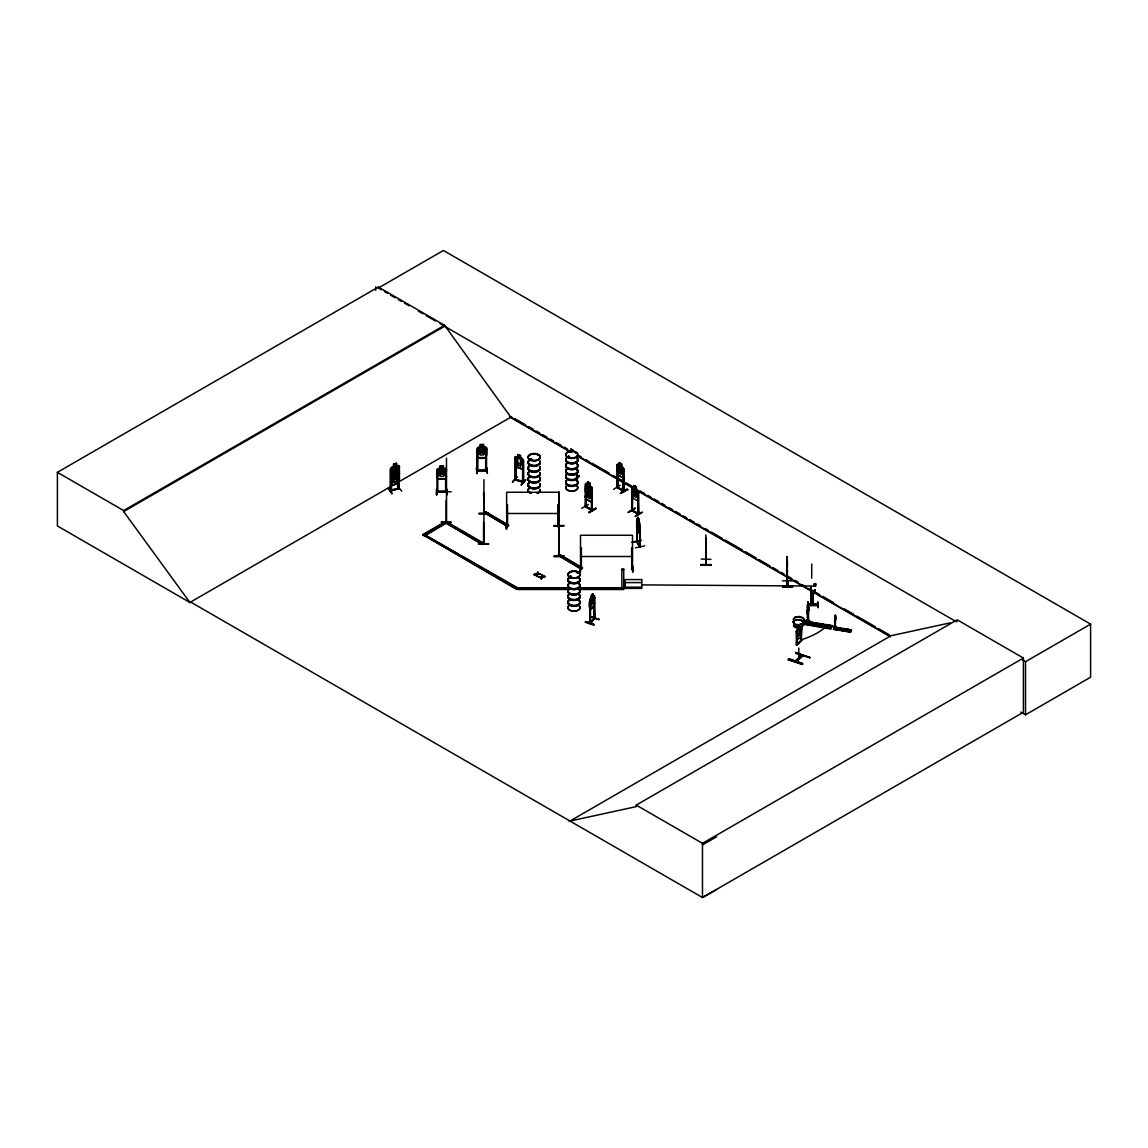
<?xml version="1.0" encoding="UTF-8"?>
<svg xmlns="http://www.w3.org/2000/svg" width="1148" height="1148" viewBox="0 0 1148 1148"><rect width="100%" height="100%" fill="white"/><g stroke="black" fill="none" stroke-linecap="round" stroke-linejoin="round"><path stroke-width="1.5" d="M558.818 543.262L558.818 491.99L558.818 555.661M787.198 569.107L787.255 567.672M787.327 563.596L787.313 560.037M787.169 565.017L787.255 572.723L787.385 570.685M787.284 565.376L787.385 562.649M807.618 623.264L807.216 613.362A3.257 0.775 -79.9 0 1 807.216 609.602A3.257 0.775 -79.9 0 1 808.579 607.062A3.257 0.775 -79.9 0 1 808.579 610.822L808.579 621.47L807.417 623.221L808.379 621.427M834.653 621.484L835.012 628.257L835.758 617.638M807.833 620.652L807.403 620.465M834.409 627.583L834.409 626.033L833.936 626.636L835.113 626.88M806.327 620.738L806.714 619.733L806.283 622.876L806.714 619.733M806.083 620.365L807.848 620.738M835.07 626.679L834.237 626.851M834.194 626.435L836.304 626.492L834.252 626.004L834.252 627.554M834.725 621.197L834.596 620.264M834.696 620.781L835.342 615.256M835.844 618.37L835.758 619.403M833.979 626.449L834.883 626.837M590.129 623.278L590.187 601.523L590.043 623.364L594.894 618.514L593.889 595.181C587.532 596.386 587.618 616.82 593.961 605.685L594.492 602.643L593.99 605.742M834.008 626.664L834.108 628.128M835.026 616.49L835.256 615.443M398.399 488.345L398.614 489.12L398.356 481.83M793.254 619.274L795.134 617.107L793.311 619.432M639.364 533.002L639.766 531.251M639.809 531.036L639.379 533.16L636.925 528.984L636.91 518.509L639.393 522.699M585.337 622.159C602.8 629.42 589.799 620.049 585.337 622.173M585.58 621.829L594.033 624.641M787.385 585.738L787.6 580.945L787.772 586.556L787.7 585.164M788.733 659.383L802.452 664.348L788.662 659.569L788.733 658.722L802.538 663.515L802.538 664.405L788.274 659.913M802.538 663.515L788.719 658.794M639.766 524.234L639.479 522.555L639.866 546.922L636.537 541.684L637.068 540.866M636.623 520.431L636.953 542.2L637.671 519.843M639.752 546.821L639.866 525.081L640.225 546.821L639.996 545.573M828.21 627.812L829.66 625.115L832.214 625.574L830.779 628.272L805.666 623.565L805.437 624.569L830.721 629.018L831.08 628.013L807.518 623.823M809.44 620.638C802.997 619.131 813.989 620.408 808.12 624.512L808.221 622.919L805.666 622.46L805.552 624.053L831.08 628.013M832.214 625.574L831.826 626.894L806.57 622.403M832.2 626.033L806.972 621.355M850.654 631.673L833.692 629.032L833.635 627.985L850.654 631.558L850.41 632.247L833.563 629.262L834.51 627.066L851.414 629.922L849.707 629.621L848.745 631.414M834.496 627.468L851.357 630.424L834.625 627.239M850.395 632.247L851.414 629.922M834.338 627.784L851.472 630.238M446.098 492.191L446.142 491.975M446.127 500.471L446.084 522.254L446.529 520.905M446.558 522.211L446.472 458.038M483.595 492.564L484.026 513.859M483.581 522.096L483.538 543.879L483.982 543.004M483.925 542.502L483.925 543.894L483.925 479.663M530.103 459.602L531.251 459.387L530.419 459.501M531.424 458.899L531.079 458.741M538.068 455.11L537.666 455.541M567.629 456.832L568.418 456.244M568.289 457.134L569.15 456.761L568.289 456.56M575.306 452.47L575.521 453.202M571.001 576.253L570.9 577.114M570.9 576.181L571.575 577.042M577.315 572.995L578.09 572.852M632.132 542.401L641.316 540.478M806.513 620.437L806.054 622.847L806.484 622.015L832.142 626.334L806.685 621.886M807.546 620.724L807.116 620.523M801.175 633.868L800.328 637.255L796.913 640.383L796.052 631.587L800.615 626.55L801.232 640.871L801.691 627.124L801.175 640.096M803.241 625.129L804.231 622.417L800.414 619.676L795.908 619.705L792.952 621.585L794.732 624.397L794.186 626.004M803.5 625.215L804.26 622.403L803.514 625.215L801.39 626.808L795.822 627.626L793.426 626.076L794.703 624.34M820.146 625.359L820.375 624.383L821.896 624.641M822.183 624.871L820.318 625.488L821.423 624.469M844.498 629.893L844.397 629.09M798.793 648.017L798.807 658.148M795.22 661.09C796.368 660.416 796.482 663.142 795.22 661.65C807.03 648.233 802.667 658.321 795.22 661.09L802.165 654.848M802.911 655.68L795.392 661.793M805.638 624.239L830.965 628.544M833.577 629.262L850.453 631.716M399.475 478.242L398.485 481.112L391.597 482.863L390.751 480.553M398.456 483.452L399.375 480.61L398.528 483.509L391.64 485.26L398.528 483.509M398.428 475.961L399.389 473.048L398.428 475.961L391.525 477.668L390.621 475.301L391.568 477.726M445.438 468.456L446.615 469.331L445.481 468.37L438.034 468.499L437.015 469.518L436.958 492.277L446.601 491.904M446.529 492.621L445.711 491.114M483.538 543.391L482.332 544.626L445.768 522.857L482.332 543.965L483.48 542.617M588.752 488.101L590.746 486.967L589.311 489.148L590.703 493.095L588.852 489.435C587.876 492.966 585.466 490.21 588.379 488.589L586.958 484.786L588.824 488.259M592.138 494.788L591.364 497.041L586.054 493.97L585.351 490.971M621.47 466.49L623.809 468.671L622.962 477.884L617.638 474.827L616.95 464.811L619.289 465.141M620.351 468.958L622.345 467.824L620.91 470.006L622.288 473.952L620.451 470.293C619.705 473.88 616.806 471.053 619.963 469.446L618.557 465.643L620.408 469.116M394.869 469.876L397.438 466.533L395.586 470.006L397.524 472.617L395.113 470.967M592.067 499.911L591.277 502.178L592.138 499.968L592.067 487.857L586.14 483.394L585.38 506.742L585.351 483.954L586.14 483.394M589.685 600.433L590.158 598.912M536.92 576.368L536.36 575.593L536.92 576.368L537.623 574.187L540.564 574.258L537.623 574.631L537.723 572.178L536.934 574.689L534.05 574.703L537.02 573.871M541.397 578.951L542.1 576.784L545.027 576.396L542.1 577.214L541.397 578.951L541.411 576.827M537.723 572.178L537.02 574.316L534.05 574.703M540.837 578.621L542.746 575.076M542.2 574.761L541.497 576.899L538.527 577.286L541.497 576.468M441.779 471.756L439.139 469.403L441.148 472.359L439.053 475.502L441.822 472.919L444.592 475.401L442.468 472.345L444.491 469.302L441.908 471.67M387.924 488.603L388.426 488.044L391.899 493.769M485.604 457.578L478.171 457.564C476.033 450.36 476.133 461.668 485.604 457.578L486.709 454.909L486.709 447.892L483.509 447.017L483.509 444.477L480.309 444.463L480.309 447.146L478.816 448.122L478.816 453.001L480.424 455.067L483.408 455.01L485.001 452.886L485.001 448.021L483.408 447.175L483.509 444.477M523.301 466.762L522.369 469.159L515.753 467.107L514.95 464.165L515.768 467.093M536.36 576.038L536.934 574.244L534.05 574.258M538.283 572.493L537.723 574.273L540.564 574.258M588.494 504.388L581.634 508.334M613.52 489.349L620.092 485.245M628.3 512.367L635.188 508.377M812.224 591.521L812.282 605.269M813.286 591.966L812.282 591.995M591.292 597.907L590.445 599.572L590.56 622.847M390.435 490.182L391.325 489.952L391.296 490.971M390.435 490.957L391.468 490.899L391.238 469.503L390.435 469.719L390.334 490.971L399.16 488.704L398.256 488.904M399.246 488.187L398.356 488.144L399.246 487.914M399.361 488.144L390.521 491.172L390.621 468.298L393.592 466.662M436.627 488.962L436.47 495.003L436.699 488.919M436.613 489.292L436.943 494.888M477.037 473.507L476.721 467.882M506.469 528.912L505.995 525.038M506.469 529.199L506.368 525.038M585.896 506.282L586.083 507.115L586.255 498.089M617.854 487.771L616.906 486.752L617.925 487.025M617.366 487.426L624.067 491.344L623.35 469.733L623.106 491.201L623.809 491.516L623.737 468.671M632.448 510.214L631.687 509.769L632.361 511.004L632.003 489.22M631.673 510.587L638.518 514.491L638.518 491.688L637.714 490.354L638.589 491.703M632.692 510.085L631.988 509.626M637.929 513.414L638.848 513.587L632.448 510.444M637.8 514.117L638.848 514.361L638.13 492.75L637.929 514.189M807.819 601.767L807.345 607.809L807.891 602.169M807.819 602.054L807.819 607.694M795.306 661.119L796.023 661.994L802.997 655.709M512.51 482.217L517.174 476.951L512.51 481.93M794 624.455L793.067 621.499M805.666 622.46L808.221 622.919M820.547 623.493L819.112 626.464L820.547 623.493L823.102 623.952L821.667 626.923L823.102 623.952M827.938 625.086L825.383 624.354L823.948 627.052M827.938 624.813L826.503 627.511M830.879 628.731L832.214 625.847M834.883 628.243L835.658 627.066M835.342 628.286L833.635 627.985M835.414 628.889L836.304 626.492L835.342 629.219L835.414 628.157M845.344 629.032L843.636 628.544L842.675 630.338M845.344 628.846L844.383 630.639M846.851 629.118C844.828 633.897 846.65 627.081 848.573 629.606M848.573 629.42L847.611 631.213M394.998 470.723L392.458 473.909L394.381 470.307L392.544 467.796L395.099 469.819M594.033 618.155C596.903 616.677 587.676 624.971 590.23 622.159M594.822 618.557L594.521 597.19L594.033 618.93L594.492 595.64M396.519 481.428L397.969 478.96L397.969 474.081L396.519 473.593L396.519 468.398L393.664 469.231M799.123 616.605L803.356 617.753L804.92 620.709L802.926 623.751L798.52 625.23L794.229 624.598M799.166 616.72L795.191 617.481L799.108 616.806L802.854 618.026M788.733 658.722L788.231 660.071M801.404 640.24L796.726 645.033M801.318 640.785L800.945 639.881A177.667 55.291 9.1 0 0 826.847 625.473M800.888 640.771L801.404 627.009M801.677 640.455L796.597 645.104L796.769 631.242L796.726 644.258M835.213 615.228L835.959 617.968M530.921 458.856L531.395 459.788L530.261 459.702M537.465 455.225L538.24 455.311M569.523 456.832L568.576 456.186L568.16 457.076M569.135 456.761L568.346 457.234M567.901 457.22L569.422 456.875M570.599 576.181L569.939 577.042L571.517 576.942M570.283 576.239L570.456 577.071L570.341 576.282M813.171 605.226L812.899 591.177M390.751 473.55L391.626 472.316L398.456 470.58L399.475 471.225M390.851 473.55L393.75 471.9L392.257 473.105L392.343 480.452L393.793 482.146M391.726 474.77L390.794 475.961L391.726 474.77L398.456 472.933L399.518 473.636M844.612 629.807L843.393 629.362M445.725 491.401L436.943 491.258L437.058 492.305M436.843 492.076L446.472 491.889M486.695 469.948L476.965 469.905L478.027 470.321M485.704 449.313L486.594 449.485L485.704 449.313L485.618 470.737L486.479 469.704L486.494 470.78L486.594 447.921L485.532 447.132M637.011 518.494L636.867 542.186M515.667 458.985L514.892 458.741L515.667 458.985L515.753 480.251L515.825 458.813M522.699 460.936L523.474 461.166L522.699 460.936L522.57 482.418L523.402 482.605L523.388 459.788L522.397 458.554L515.839 456.66M516.744 477.195L512.582 481.916M515.667 480.266L514.792 479.993L515.753 479.993M515.753 479.218L514.792 479.993L514.95 457.162M522.44 481.758C528.898 481.773 502.709 476.879 523.402 481.83M522.44 482.318C523.201 480.295 521.68 483.078 523.56 482.433L523.474 461.166M521.178 485.001L525.827 479.62L521.235 484.915M507.603 525.813L506.713 525.856M558.76 526.659L558.531 525.569L557.655 526.042M580.386 569.221L581.476 569.207M515.796 456.56L514.892 457.22M520.575 457.98L522.397 458.726M523.388 466.806L522.426 469.101M793.569 621.499L796.138 619.848M592.842 596.443L592.799 593.659L591.191 595.267L591.335 597.936M594.808 597.29L594.076 597.634M590.187 609.344L593.86 605.656M590.732 616.72L599.184 619.533M589.685 622.489L594.32 618.471M636.839 542.1L639.508 545.774M637.269 542.057L636.982 540.837M639.508 546.333L639.91 546.319M640.154 546.792L637.068 541.641M796.081 619.662L800.457 619.762M480.309 444.534L480.424 447.232L477.109 448.136L477.152 470.953L477.037 449.456L477.927 449.643L477.037 449.456M796.253 645.004L796.769 631.242M797.056 631.357L796.31 631.673M801.691 627.124L800.931 627.439M800.902 639.866L801.778 639.594L801.232 640.096M796.827 643.913L801.691 640.397M801.175 640.326L796.64 645.047M795.679 653.284L795.664 652.394L810 657.617L795.679 653.284L796.253 652.753M809.484 657.259L809.412 658.148M795.822 653.04L809.986 657.546M392.343 475.573L393.707 474.253M800.328 619.733L804.16 622.446M568.992 457.076L568.719 456.244L569.394 456.56M577.1 572.694L577.932 573.067M801.333 626.794L803.485 625.215M437.747 491.545L437.747 492.32L437.833 470.824L436.943 470.838L437.833 470.824M446.615 491.33L436.857 491.502M477.037 469.934L477.898 470.135M485.704 469.776L486.594 469.762M569.48 450.877L568.691 451.437L569.408 450.92M617.021 464.897L617.782 464.352M398.428 488.087L390.478 490.096M558.646 505.35L557.756 505.163L557.784 526.387M581.476 568.633L580.587 568.691M632.62 568.633L631.73 568.691M632.62 569.408L631.73 568.418M392.257 493.611L388.297 488.474M815.539 585.164C818.036 582.581 811.392 583.385 814.621 585.265M587.647 489.579L586.499 489.809L586.499 494.688L587.647 497.414L589.771 498.619L590.919 497.184L590.919 492.305L589.771 490.784L592.138 492.951L585.925 488.618L585.207 489.134L587.561 489.45L587.561 486.838M585.207 496.137L586.04 499.036L591.306 502.006M585.279 496.094L585.982 499.093M190.74 602.083L189.994 602.528L57.4 525.971L57.4 472.33L378.323 287.043L444.577 325.286L510.831 417.183L571.202 452.039M378.323 287.043L378.323 288.033L443.401 250.465L1090.6 624.125L1090.6 677.22L1025.523 714.788L1020.873 712.09M57.4 472.33L123.654 510.573L444.577 325.286M716.524 889.528L702.476 897.535L190.654 602.04L189.894 602.47L123.654 511.563L444.577 326.276M189.894 602.47L511.578 416.753M568.16 588.508L517.935 588.508L516.485 589.34L422.78 534.581L445.768 521.307L483.595 543.119M570.958 449.198L573.297 450.461L570.958 449.198L571.03 451.939M422.78 535.241L445.768 521.967L447.117 522.082L424.129 536.016L447.117 522.742M484.269 512.596L485.618 511.821L508.607 525.095L507.258 526.53L484.269 512.596L507.258 525.87L508.607 525.095M576.353 477.224L579.152 475.674L576.353 477.668M576.741 477.898L579.467 476.233M587.69 481.672L586.556 489.565L587.69 492.305L589.799 493.525L590.933 492.09L590.933 487.211L589.799 485.676L589.871 483.021L587.618 481.715L589.871 483.021L589.957 485.59M617.739 464.251L622.977 467.365M616.95 464.811L616.978 487.656L623.737 491.473M617.222 466.188L617.681 487.972M621.542 463.835L619.202 462.572L619.289 465.313L618.155 465.528L618.155 470.407L619.289 473.163L621.398 474.382L622.532 472.933L621.542 463.835L621.542 466.447M586.011 485.834L585.38 485.475L586.083 507.115M591.335 486.479L592.21 487.828L592.21 510.659L591.823 509.31M623.981 470.092L623.106 469.876M591.751 499.495L591.521 510.343L591.751 488.876L591.866 510.143M592.382 489.235L591.521 489.019M617.638 474.827L623.034 477.841L623.737 475.746M586.083 506.569L592.21 509.884M623.034 490.512L623.938 490.497M623.278 490.928L623.35 476.807M591.679 509.525L585.552 506.541M620.48 492.994L627.411 489.048L620.523 493.052M634.069 485.547L636.322 486.852L634.069 485.547L632.935 493.439L634.069 496.18L636.179 497.4L637.312 495.965L636.322 486.852M592.138 509.841L591.507 509.511M588.924 512.166C610.105 499.681 574.431 520.977 596.128 508.751M627.755 489.651L620.48 493.439L627.726 489.593M588.881 512.582L595.841 508.564M631.73 494.845L632.419 497.845L637.743 500.915L638.518 498.763M638.747 493.109L637.886 492.894M632.419 497.845L631.874 494.831M628.358 512.467L635.26 508.047L628.358 512.037M632.376 510.946L632.62 494.888M558.129 555.245L559.478 554.47L582.466 567.743L581.118 569.178L558.129 555.245L581.118 568.518L582.466 567.743M638.058 513.4L631.931 510.415L638.762 514.333M642.22 512.439L635.26 516.457M635.289 516.04L642.206 512.094M422.78 534.581L516.485 588.68L517.834 587.905L568.16 587.905M569.236 821.48L890.92 635.748L950.185 622.862M569.982 821.035L636.236 806.628L636.236 805.092L957.159 619.805L1023.413 658.048L1023.413 712.248L702.476 897.535L702.476 843.335L1023.413 658.048M957.159 621.341L956.413 621.786L439.957 323.607M1022.452 659.913L1025.523 661.693L1090.6 624.125M702.476 844.885L716.524 836.878M787.212 581.003L787.284 586.456M787.37 585.997L787.212 559.765M706.25 564.931L705.92 538.182M530.634 458.769L530.634 459.631M571.044 576.798L570.111 576.612M399.217 488.933L399.289 466.088M514.95 479.003L515.007 479.764M579.855 566.438L580.414 572.135L579.869 567.844M801.39 626.593L796.339 627.368M396.605 470.867L393.664 471.842M398.413 470.68L396.476 471.182L397.882 471.613L397.882 476.492L396.433 478.974L393.707 479.692L392.257 477.984M393.707 472.718L396.433 472L396.433 476.879L393.707 477.597M393.793 475.186L396.519 474.468L396.519 479.347L393.793 480.065L393.678 467.595L396.404 466.892L396.404 471.771L393.678 472.474M391.669 482.748L398.37 480.983M393.549 463.993L396.462 463.247L396.404 466.031L397.868 466.519L397.868 471.398L396.404 473.866L393.678 474.569L392.214 472.847L392.214 467.968L393.678 466.719L393.592 464.05L393.549 466.605M399.418 480.668L399.389 466.031L396.505 465.916L396.462 463.247M391.597 467.193L398.399 465.428L399.432 466.088M398.356 467.681C400.236 466.863 396.605 469.231 398.356 471.211M401.786 491.172L397.395 486.078M515.05 479.032L515.868 479.233M844.34 629.807L843.364 629.635M635.461 547.811L644.659 545.917M637.642 530.304L637.728 517.059L638.79 518.81L638.647 531.955M638.69 521.436L638.79 518.81M636.896 529.027L639.479 533.102M623.393 490.196L623.594 491.473M638.058 513.185L638.489 514.534M638.058 513.945L638.13 492.75M399.117 487.929L399.246 488.689M799.266 616.419L795.076 617.366M537.723 573.828L540.564 573.813M542.186 576.411L545.027 576.396M538.527 576.841L545.027 576.841M538.527 577.286L541.411 577.272M506.713 526.344C508.851 526.229 505.694 527.549 506.713 525.569L507.588 525.626M580.587 568.404L581.476 568.432M617.552 487.154L616.921 486.838M617.222 487.426L617.222 471.498M585.695 506.541L592.382 510.444M592.095 510.616L585.38 506.799M802.825 655.723L802.251 655.608M478.128 447.175L485.575 447.046M440.215 468.513L440.215 465.844L443.415 465.844L443.415 468.398M486.537 467.365L487.383 473.435L486.609 467.695M476.248 467.997L477.094 473.622M445.611 470.68L446.5 470.867L445.611 470.68L445.625 492.162L445.725 491.373M438.077 478.946L445.438 478.816M446.515 488.775L447.304 494.802L446.586 489.134M787.241 581.562L787.27 556.507L787.255 562.793M787.169 556.507L787.385 586.571M787.385 563.74L787.255 562.161M782.505 580.859L792.264 580.888M782.692 586.915C813.344 585.738 762.272 586.972 792.436 586.829M782.678 586.614L792.436 586.542M441.42 491.803L451.178 491.76M507.488 505.163L506.612 505.163L507.488 505.163L507.603 526.042M557.756 505.163L558.832 505.407M488.632 513.285L478.874 513.429L488.632 513.73M488.632 513.572L478.874 513.759M441.42 521.852L451.178 522.57L441.42 521.924M441.42 522.225L451.178 522.283M506.483 523.689L506.541 529.314M554.111 525.956L563.869 525.899M554.111 526.085L563.869 525.612L554.111 525.641M557.756 526.401L558.732 526.401M559.306 529.271L558.703 523.244L558.832 529.199M559.162 534.423L559.162 555.661M478.888 544.224C508.951 543.635 458.196 543.879 488.632 544.138M581.362 547.969L580.486 547.969L581.376 548.17L581.376 569.408L580.587 569.465L580.486 535.269L632.519 535.269L632.519 569.408L631.73 569.465L631.63 547.983L632.519 548.17L631.63 547.983M554.125 556.536C584.777 555.56 533.705 556.464 563.869 556.522M554.111 556.249L563.869 556.235M632.72 566.438L632.735 572.063M632.648 566.093L632.648 572.135L633.079 566.438M558.631 492.262L506.612 492.262L506.713 526.631M506.612 513.5L558.631 513.5M705.805 534.925L705.92 564.931M580.486 556.507L632.519 556.507M701.213 559.047L710.956 559.363M710.956 564.629L701.213 564.543L701.213 565.304M701.213 564.916L710.956 564.988M701.213 565.017L710.956 565.218M701.213 565.29L710.956 565.304L710.956 564.543M621.857 569.623L623.751 569.623M625.201 582.596L641.732 582.596M625.201 587.173L641.732 587.173M578.908 587.905L623.751 587.733M623.751 588.393L621.857 588.393L621.857 568.963L623.751 568.963L623.751 589.498L578.908 589.498M578.908 588.508L623.751 588.508M517.935 588.895L568.16 588.895M578.908 588.895L623.751 588.895M568.16 589.498L517.935 589.498L517.834 587.905L425.463 535.241M810.962 589.771L810.962 603.489M812.626 591.177L812.425 605.24M812.224 591.407L813.286 591.464M812.224 591.808L813.315 591.808M817.649 602.169L818.18 607.809L817.706 601.767M807.891 604.221L817.649 604.221M807.891 604.235L817.649 604.336M807.891 604.522L817.649 604.537M807.891 604.939L817.649 604.867M807.891 605.226L817.649 605.297M807.891 605.599L817.649 605.613M810.962 605.699L811.076 586.872L811.406 603.977M641.732 584.892L813.875 586.04C818.108 588.006 814.276 581.95 813.875 586.04M581.333 569.193L581.476 568.848M557.784 526.616L559.263 526.588L559.162 504.89M631.73 569.437L632.62 569.207M523.316 482.634L523.201 481.801M808.579 610.822L808.766 610.851A3.257 0.775 -79.9 0 0 808.766 607.105A3.257 0.775 -79.9 0 0 807.417 609.645A3.257 0.775 -79.9 0 0 807.417 613.391L807.216 613.362M835.658 615.543L835.529 617.423M808.637 621.843L832.329 625.961M833.635 628.917L850.611 631.874M514.892 479.979L523.459 482.39M515.782 456.574L517.863 457.22L516.399 457.708L516.399 462.587L517.805 465.112L520.431 465.945L521.838 464.294L521.838 459.415L520.431 458.095M517.805 458.152L520.431 458.97M517.805 463.031L520.431 463.849M590.488 616.576L599.213 619.547L590.531 616.906M531.596 458.942L530.017 459.458M446.098 492.664L446.127 470.938M483.552 543.822L456.258 528.023M821.681 624.311L822.183 625.086M820.318 625.273L822.068 624.555M514.849 479.247L515.524 480.251M587.489 486.881L589.857 488.13L587.561 487.01M585.911 499.136L591.349 502.135M378.323 288.033L381.409 289.813M384.494 291.592L387.579 293.371M390.65 295.151L395.271 297.82M398.356 299.599L401.441 301.379M404.526 303.158L409.147 305.827M418.389 311.165L423.009 313.834M426.095 315.614L435.336 320.938M514.677 418.532L525.511 424.789M528.611 426.582L533.26 429.266M536.346 431.045L539.445 432.839M542.545 434.618L547.194 437.302M550.294 439.096L553.379 440.889M556.479 442.669L561.128 445.352M564.228 447.146L567.313 448.925M578.161 455.182L581.247 456.976M585.896 459.659L588.996 461.439M592.095 463.232L609.129 473.062M613.764 475.746L623.063 481.112M626.148 482.892L633.897 487.369M640.082 490.942L644.731 493.626M647.831 495.405L650.93 497.199M654.03 498.993L658.665 501.662M661.765 503.455L664.864 505.249M669.499 507.918L672.599 509.712M675.698 511.506L680.348 514.189M683.447 515.969L686.533 517.762M689.632 519.542L694.282 522.225M697.381 524.019L700.467 525.798M705.116 528.482L708.216 530.276M711.315 532.055L722.149 538.312M725.249 540.105L742.282 549.935M745.368 551.729L756.216 557.985M759.302 559.765L770.15 566.036M773.235 567.815L777.885 570.499M780.984 572.292L784.084 574.072M787.184 575.865L791.819 578.549M794.918 580.328L798.018 582.122M802.653 584.806L805.753 586.585M808.852 588.379L811.952 590.158M816.601 592.842L819.686 594.635M822.786 596.415L833.62 602.686M844.469 608.942L853.753 614.295M856.853 616.089L875.436 626.808M878.521 628.602L889.37 634.858M577.401 455.627L890.159 636.193M509.812 417.04L570.398 452.025M576.612 455.613L615.443 478.027M618.557 479.821L634.083 488.79M637.197 490.583L890.389 636.767M623.278 490.383L617.681 487.412L623.622 490.67M508.607 525.755L485.618 511.821M582.466 568.404L559.478 554.47M448.638 523.617L453.216 526.258M426.999 536.13L457.794 553.91M460.879 555.675L517.834 588.565M636.236 805.092L702.476 843.335M398.456 473.076L399.418 473.694M794.172 625.976L796.353 627.396M391.597 482.863L390.808 480.452M390.621 468.298L390.794 482.964L391.769 485.217M391.238 469.503L390.435 469.719M391.468 490.339L391.368 490.928M641.172 540.306L632.161 542.086M590.445 604.451L591.249 605.742L593.545 601.365L592.799 593.659M637.671 520.718L638.675 522.469M637.671 525.597L638.647 527.219M802.768 618.054L804.188 620.724L802.423 623.436L798.506 624.742L794.732 624.182L793.569 621.441M390.751 482.906L391.698 485.317M638.704 521.579L638.647 529.314L637.14 524.722M446.615 476.348L445.524 478.96L438.005 479.032L437.015 476.52M440.215 465.844L440.33 468.599L438.723 469.503L438.723 474.382L440.33 476.449L443.315 476.391L444.907 474.268L444.907 469.389L443.315 468.556L443.315 465.873M787.126 568.346L787.255 572.723M787.298 565.648L787.341 564.558L787.37 568.102M631.529 568.863L631.529 569.408M580.242 567.844L580.414 572.135M787.141 564.099L787.169 567.112M1025.523 661.693L1025.523 714.788M812.899 591.808L812.899 590.302L812.626 591.808M811.722 564.07L811.722 578.09M809.555 620.437L809.555 621.814M705.948 537.867L705.948 547.108M638.432 491.731L638.432 498.706M619.36 462.658L619.36 465.27M617.839 471.857L617.911 487.828M589.742 600.404L589.742 623.206M571.101 449.284L571.101 451.896M520.46 468.571L520.575 455.369L517.719 454.551L517.791 467.738M478.027 469.905L477.826 470.938L477.927 449.442M437.13 469.475L437.13 476.506M398.485 467.853L398.399 489.12M375.726 286.842L375.726 290.358M123.654 510.573L123.654 511.563M540.105 467.451A6.17 3.559 0 0 1 533.346 471.914A6.17 3.559 0 0 1 528.812 466.605M540.019 467.81A6.07 3.501 0 0 1 533.361 472.201A6.07 3.501 0 0 1 528.898 466.963M540.22 473.292A6.07 3.501 0 0 1 532.572 476.678A6.07 3.501 0 0 1 528.898 471.541M540.034 472.718A6.084 3.516 0 0 1 533.361 477.109A6.084 3.516 0 0 1 528.884 471.871M540.105 461.596A6.17 3.559 0 0 1 533.346 466.045A6.17 3.559 0 0 1 528.812 460.735M540.019 466.834A6.07 3.501 0 0 1 533.361 471.211A6.07 3.501 0 0 1 528.898 465.988M540.034 461.955A6.084 3.516 0 0 1 533.361 466.346A6.084 3.516 0 0 1 528.884 461.109M540.105 467.15A6.17 3.559 0 0 1 533.346 471.613A6.17 3.559 0 0 1 528.812 466.289M540.105 461.295A6.17 3.559 0 0 1 533.346 465.744A6.17 3.559 0 0 1 528.812 460.434M540.019 460.965A6.07 3.501 0 0 1 533.361 465.356A6.07 3.501 0 0 1 528.898 460.118M540.105 484.155A6.17 3.559 0 0 1 533.346 488.618A6.17 3.559 0 0 1 528.812 483.308M540.019 484.513A6.07 3.501 0 0 1 533.361 488.904A6.07 3.501 0 0 1 528.898 483.667M540.22 489.995A6.07 3.501 0 0 1 537.192 493.037M531.108 493.037A6.07 3.501 0 0 1 528.898 488.244M540.22 474.167A6.07 3.501 0 0 1 532.572 477.554A6.07 3.501 0 0 1 528.898 472.416M540.034 489.421A6.084 3.516 0 0 1 537.192 493.367M531.108 493.367A6.084 3.516 0 0 1 528.884 488.574M540.019 489.435A6.07 3.501 0 0 1 538.441 492.822M529.859 492.822A6.07 3.501 0 0 1 528.898 488.589M540.034 472.947A6.099 3.516 0 0 1 533.361 477.353A6.099 3.516 0 0 1 528.869 472.101M540.105 478.3A6.17 3.559 0 0 1 533.346 482.748A6.17 3.559 0 0 1 528.812 477.439M540.019 483.538A6.07 3.501 0 0 1 533.361 487.914A6.07 3.501 0 0 1 528.898 482.691M540.034 478.659A6.084 3.516 0 0 1 533.361 483.05A6.084 3.516 0 0 1 528.884 477.812M540.105 483.853A6.17 3.559 0 0 1 533.346 488.316A6.17 3.559 0 0 1 528.812 482.992M540.105 477.999A6.17 3.559 0 0 1 533.346 482.447A6.17 3.559 0 0 1 528.812 477.138M540.019 477.668A6.07 3.501 0 0 1 533.361 482.06A6.07 3.501 0 0 1 528.898 476.822M577.143 464.108A6.17 3.559 0 0 1 571.804 469.446A6.17 3.559 0 0 1 566.452 464.108M577.071 464.466A6.084 3.516 0 0 1 571.804 469.747A6.084 3.516 0 0 1 566.524 464.466M577.057 469.058A6.07 3.501 0 0 1 571.804 474.311A6.07 3.501 0 0 1 566.538 469.058M577.071 469.173A6.099 3.516 0 0 1 571.804 474.454A6.099 3.516 0 0 1 566.524 469.173M577.071 469.374A6.099 3.516 0 0 1 571.804 474.655A6.099 3.516 0 0 1 566.524 469.374M577.143 458.253A6.17 3.559 0 0 1 571.804 463.591A6.17 3.559 0 0 1 566.452 458.253M577.057 463.491A6.07 3.501 0 0 1 571.804 468.757A6.07 3.501 0 0 1 566.538 463.491M577.057 458.612A6.07 3.501 0 0 1 571.804 463.878A6.07 3.501 0 0 1 566.538 458.612M577.143 463.806A6.17 3.559 0 0 1 571.804 469.145A6.17 3.559 0 0 1 566.452 463.806M577.143 457.952A6.17 3.559 0 0 1 571.804 463.29A6.17 3.559 0 0 1 566.452 457.952M577.057 457.636A6.07 3.501 0 0 1 571.804 462.888A6.07 3.501 0 0 1 566.538 457.636M577.143 480.811A6.17 3.559 0 0 1 571.804 486.149A6.17 3.559 0 0 1 566.452 480.811M577.071 481.17A6.084 3.516 0 0 1 571.804 486.451A6.084 3.516 0 0 1 566.524 481.17M577.042 485.748A6.056 3.501 0 0 1 571.804 491A6.056 3.501 0 0 1 566.552 485.748M577.042 486.092A6.056 3.501 0 0 1 571.804 491.344A6.056 3.501 0 0 1 566.552 486.092M577.143 474.956A6.17 3.559 0 0 1 571.804 480.295A6.17 3.559 0 0 1 566.452 474.956M577.057 480.194A6.07 3.501 0 0 1 571.804 485.461A6.07 3.501 0 0 1 566.538 480.194M577.057 475.315A6.07 3.501 0 0 1 571.804 480.582A6.07 3.501 0 0 1 566.538 475.315M577.143 480.51A6.17 3.559 0 0 1 571.804 485.848A6.17 3.559 0 0 1 566.452 480.51M577.143 474.655A6.17 3.559 0 0 1 571.804 479.993A6.17 3.559 0 0 1 566.452 474.655M577.057 474.339A6.07 3.501 0 0 1 571.804 479.591A6.07 3.501 0 0 1 566.538 474.339M579.324 584.045A6.17 3.559 0 0 1 573.971 589.398A6.17 3.559 0 0 1 568.633 584.045M579.238 584.418A6.07 3.501 0 0 1 573.971 589.67A6.07 3.501 0 0 1 568.719 584.418M568.734 588.981A6.056 3.501 0 0 0 573.971 594.234A6.056 3.501 0 0 0 579.223 588.981A6.099 3.516 0 0 1 573.971 594.406A6.099 3.516 0 0 1 568.691 589.125M579.252 589.555A6.099 3.516 0 0 1 573.971 594.836A6.099 3.516 0 0 1 568.691 589.555M579.324 578.19A6.17 3.559 0 0 1 573.971 583.528A6.17 3.559 0 0 1 568.633 578.19M579.238 583.428A6.07 3.501 0 0 1 573.971 588.694A6.07 3.501 0 0 1 568.719 583.428M579.238 578.563A6.07 3.501 0 0 1 573.971 583.815A6.07 3.501 0 0 1 568.719 578.563M579.324 583.744A6.17 3.559 0 0 1 573.971 589.096A6.17 3.559 0 0 1 568.633 583.744M579.324 577.889A6.17 3.559 0 0 1 573.971 583.227A6.17 3.559 0 0 1 568.633 577.889M579.238 577.573A6.07 3.501 0 0 1 573.971 582.84A6.07 3.501 0 0 1 568.719 577.573M579.324 600.748A6.17 3.559 0 0 1 573.971 606.101A6.17 3.559 0 0 1 568.633 600.748M579.238 601.121A6.07 3.501 0 0 1 573.971 606.374A6.07 3.501 0 0 1 568.719 601.121M579.252 605.828A6.099 3.516 0 0 1 573.971 611.109A6.099 3.516 0 0 1 568.691 605.828M579.223 589.857A6.056 3.501 0 0 1 573.971 595.109A6.056 3.501 0 0 1 568.734 589.857M579.252 606.029A6.099 3.516 0 0 1 573.971 611.296A6.099 3.516 0 0 1 568.691 606.029M579.324 594.894A6.17 3.559 0 0 1 573.971 600.232A6.17 3.559 0 0 1 568.633 594.894M579.238 600.131A6.07 3.501 0 0 1 573.971 605.398A6.07 3.501 0 0 1 568.719 600.131M579.238 595.267A6.07 3.501 0 0 1 573.971 600.519A6.07 3.501 0 0 1 568.719 595.267M579.324 600.447A6.17 3.559 0 0 1 573.971 605.8A6.17 3.559 0 0 1 568.633 600.447M579.324 594.592A6.17 3.559 0 0 1 573.971 599.93A6.17 3.559 0 0 1 568.633 594.592M579.238 594.277A6.07 3.501 0 0 1 573.971 599.543A6.07 3.501 0 0 1 568.719 594.277M590.775 599.399L591.794 601.394L590.732 605.556L592.11 601.638L592.985 603.288L593.502 602.786L592.454 600.72L593.459 596.73L592.138 600.447L590.775 599.399M800.328 632.562L799.754 635.16L797.473 637.255L796.913 630.797L797.76 626.535L799.467 624.971L800.328 632.562M637.197 496.897L635.231 493.324C634.299 496.883 631.701 494.027 634.744 492.463L633.337 488.661L635.188 492.133C636.021 488.675 638.719 491.617 635.691 493.023L637.197 496.897M590.603 498.232L588.623 494.673C587.604 498.146 585.093 495.448 588.135 493.812L586.7 490.024L588.58 493.482C589.469 490.096 592.038 492.836 589.082 494.372L590.603 498.232M397.682 477.755L396.677 478.027L395.142 475.99L392.616 479.19L394.525 475.573L392.702 473.076L395.099 474.827L397.567 471.785L395.716 475.272L397.682 477.755M484.7 453.934L483.681 454.034L481.916 451.537L479.147 454.134L481.242 450.977L479.233 448.036L481.859 450.375L484.585 447.935L482.562 450.977L484.7 453.934M476.965 470.68L486.695 470.723L477.037 470.709M592.483 594.506L591.521 596.329L592.483 594.506M592.741 597.29L591.249 598.782L591.249 603.661L592.741 602.169L592.741 597.29M799.18 625.674L798.047 627.583L799.18 625.674M799.467 628.458L797.76 630.022L797.76 634.901L799.467 633.337L799.467 628.458M632.519 487.269L631.73 487.828L631.759 510.673L631.73 487.828L632.519 487.269M395.945 469.087L394.195 470.422L395.945 469.087M396.031 471.541L394.281 472.876L396.031 471.541M395.931 463.979L394.166 465.299L395.931 463.979M482.863 445.008L480.955 445.037L480.955 445.912L482.863 445.869L482.863 445.008M483.408 448.05L480.424 448.093L480.424 452.972L483.408 452.915L483.408 448.05M442.784 466.389L440.861 466.418L440.861 467.293L442.784 467.25L442.784 466.389M443.315 469.417L440.33 469.475L440.33 474.354L443.315 474.296L443.315 469.417M787.212 565.218L787.126 568.389L787.212 565.218M641.732 579.582L625.201 579.582L625.201 588.393L641.732 588.393L641.732 579.582M815.066 589.627L814.793 592.239L815.066 589.627M519.958 455.77L518.279 455.239L519.958 456.646L519.958 455.77M589.398 488.388L588.02 487.613L589.398 489.263L589.398 488.388M589.771 491.66L587.647 490.454L587.647 495.333L589.771 496.539L589.771 491.66M621.025 464.136L619.662 463.361L621.025 465.012L621.025 464.136M621.398 467.408L619.289 466.188L619.289 471.067L621.398 472.287L621.398 467.408M572.766 450.762L571.403 449.987L572.766 451.638L572.766 450.762M635.791 487.168L634.442 486.379L635.791 488.029L635.791 487.168M636.179 490.426L634.069 489.206L634.069 494.085L636.179 495.305L636.179 490.426M589.426 483.279L588.063 482.504L589.426 484.155L589.426 483.279M589.799 486.551L587.69 485.331L587.69 490.21L589.799 491.43L589.799 486.551M638.475 519.011L637.843 517.963L638.475 519.872L638.475 519.011M531.108 460.004A6.084 3.516 0 0 0 540.234 456.961A6.084 3.516 0 0 0 531.108 453.919A6.084 3.516 0 0 0 531.108 460.004M531.122 460.506A6.056 3.501 0 0 0 540.206 457.478A6.056 3.501 0 0 0 531.122 454.436A6.056 3.501 0 0 0 531.122 460.506M531.108 460.204A6.099 3.516 0 0 0 540.249 457.162A6.099 3.516 0 0 0 531.108 454.12A6.099 3.516 0 0 0 531.108 460.204M568.762 457.507A6.084 3.516 0 0 0 577.889 454.464A6.084 3.516 0 0 0 568.762 451.422A6.084 3.516 0 0 0 568.762 457.507M568.762 457.995A6.056 3.501 0 0 0 577.86 454.967A6.056 3.501 0 0 0 568.762 451.939A6.056 3.501 0 0 0 568.762 457.995M571.804 475.172A6.056 3.501 0 0 0 577.042 469.919A6.056 3.501 0 0 1 571.804 475.186A6.056 3.501 0 0 1 566.552 469.934A6.056 3.501 0 0 0 571.804 475.172M570.943 577.444A6.056 3.501 0 0 0 580.027 574.416A6.056 3.501 0 0 0 570.943 571.388A6.056 3.501 0 0 0 570.943 577.444M570.943 577.932A6.056 3.501 0 0 0 580.027 574.904A6.056 3.501 0 0 0 570.943 571.876A6.056 3.501 0 0 0 570.943 577.932M570.929 577.659A6.099 3.516 0 0 0 580.07 574.617A6.099 3.516 0 0 0 570.929 571.561A6.099 3.516 0 0 0 570.929 577.659"/></g></svg>
